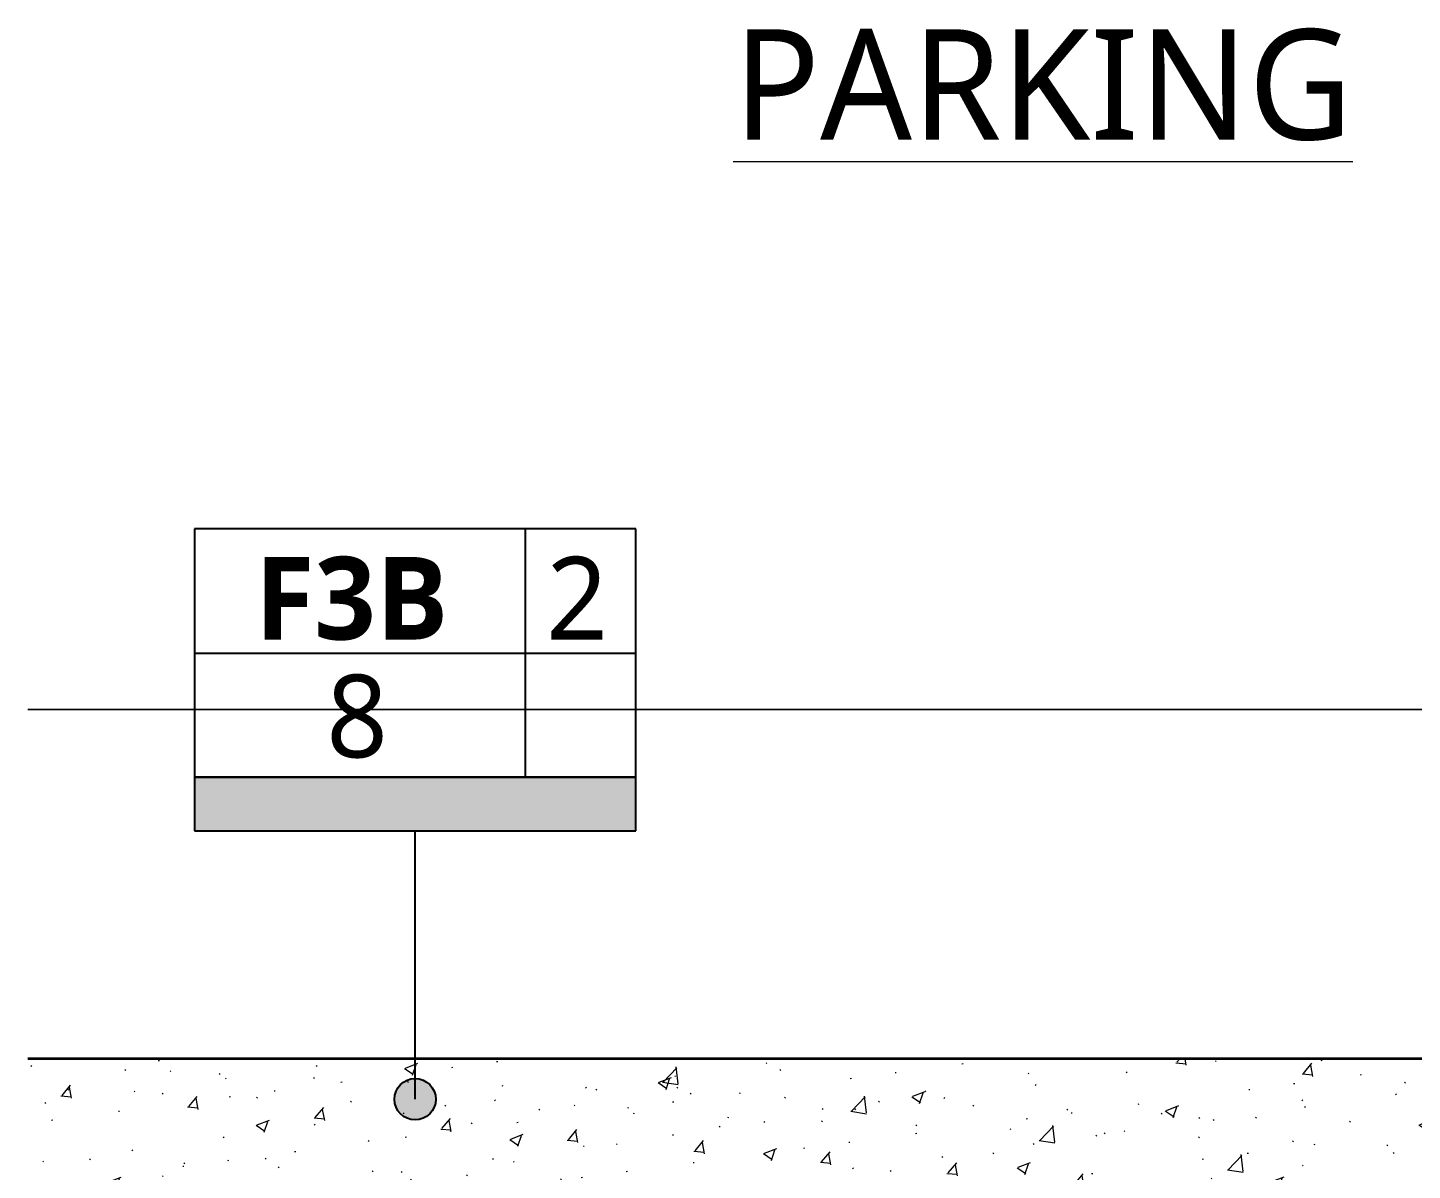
# Model space of a CAD drawing. Header units: inches. Extents: x 6 to 8416, y -388 to 6104.
# Drawn here: x 36.7 to 112, y 5083.9 to 5146.1 of the extents above; entities that cross this region are included whole.
import ezdxf

# ---------------------------------------------------------------- set-up
doc = ezdxf.new("R2010")
doc.units = ezdxf.units.IN
doc.header["$MEASUREMENT"] = 0
for name, color, linetype, lineweight in [('A-FLOR', 192, 'Continuous', 18), ('A-FLOR-IDEN', 11, 'Continuous', 25), ('A-FLOR-PATT', 8, 'Continuous', 35), ('A-ROOM', 32, 'Continuous', 13), ('A-ROOM-IDEN', 2, 'Continuous', 35)]:
    doc.layers.add(name, color=color, linetype=linetype, lineweight=lineweight)
doc.styles.add('Open Sans_2', font='OpenSans-Regular.ttf', dxfattribs={"height": 6})
doc.styles.add('Open Sans_3', font='OpenSans-Regular.ttf', dxfattribs={"height": 4.5})
doc.styles.add('Open Sans_B', font='OpenSans-Bold.ttf', dxfattribs={"height": 4.5})

# ---------------------------------------------------------------- blocks, each defined once
blk = doc.blocks.new('ASM TAG - Floor-AM - Assembly-1637575-WALL SECTION - PARKING EAST')
at = {"layer": 'A-FLOR-IDEN', "lineweight": 13}
blk.add_hatch(color=256, dxfattribs=at).paths.add_polyline_path([(-80.88, 4994.573), (-80.88, 4991.658), (-104.88, 4991.658), (-104.88, 4994.573)])
at = {"layer": 'A-FLOR-IDEN'}
for p, q in [((-86.88, 5008.073), (-104.88, 5008.073)), ((-104.88, 5008.073), (-104.88, 5001.323)), ((-104.88, 5008.073), (-104.88, 4994.573)), ((-80.88, 5008.073), (-104.88, 5008.073)), ((-80.88, 5008.073), (-86.88, 5008.073)), ((-86.88, 4994.573), (-86.88, 5008.073)), ((-80.88, 5001.323), (-80.88, 5008.073)), ((-80.88, 4994.573), (-80.88, 5008.073)), ((-104.88, 5001.323), (-104.88, 4994.573)), ((-104.88, 5001.323), (-80.88, 5001.323)), ((-80.88, 4994.573), (-80.88, 5001.323)), ((-80.88, 4994.573), (-104.88, 4994.573)), ((-104.88, 4994.573), (-104.88, 4991.658)), ((-104.88, 4994.573), (-86.88, 4994.573)), ((-104.88, 4994.573), (-80.88, 4994.573)), ((-86.88, 4994.573), (-80.88, 4994.573)), ((-80.88, 4991.658), (-80.88, 4994.573)), ((-104.88, 4991.658), (-80.88, 4991.658))]:
    blk.add_line(p, q, dxfattribs=at)
at = {"layer": 'A-FLOR-IDEN', "lineweight": 13}
for p, q in [((-86.88, 5001.323), (-86.88, 5008.073)), ((-86.88, 5008.073), (-86.88, 5001.323)), ((-104.88, 5001.323), (-86.88, 5001.323)), ((-86.88, 5001.323), (-104.88, 5001.323)), ((-86.88, 4994.573), (-86.88, 5001.323)), ((-86.88, 5001.323), (-80.88, 5001.323)), ((-80.88, 5001.323), (-86.88, 5001.323)), ((-86.88, 5001.323), (-86.88, 4994.573))]:
    blk.add_line(p, q, dxfattribs=at)

msp = doc.modelspace()

# ---------------------------------------------------------------- hatches: boundary and pattern name
at = {"layer": 'A-FLOR-IDEN'}
h = msp.add_hatch(color=256, dxfattribs=at)
edge = h.paths.add_edge_path()
edge.add_arc((57.73850144, 5087.79973091), 1.125, 0, 360)
at = {"layer": 'A-FLOR-PATT', "lineweight": 13}
h = msp.add_hatch(dxfattribs=at)
h.set_pattern_fill('FP_1', color=256, style=0, pattern_type=2)
h.set_pattern_definition([(50, (-751.995, 5590.484), (6.885997, -0.602097), [0.72, -7.92]), (355, (-751.995, 5590.484), (-1.331756, 7.220547), [0.576, -6.336]), (100.451, (-751.421, 5590.433), (5.55363, 6.61819), [0.61191, -6.731]), (46.184, (-751.995, 5592.404), (10.24564, -1.588925), [1.08, -11.88]), (96.636, (-751.141, 5592.271), (8.97244, 9.35152), [0.91786, -10.096]), (351.184, (-751.995, 5592.404), (8.9732, 9.35123), [0.864, -9.504]), (21, (-751.035, 5591.924), (5.730726, -3.865003), [0.72, -7.92]), (326, (-751.035, 5591.924), (2.33581, 6.96088), [0.576, -6.336]), (71.451, (-750.557, 5591.601), (8.065876, 3.09595), [0.61191, -6.731]), (37.5, (-751.9948, 5590.484), (0.116866, 3.1954784), [0.06336, -6.196, 0.06336, -6.369, -6.36]), (37.5, (-751.9948, 5590.484), (0.116866, 3.1954784), [-12.691, 0.06336, -6.297]), (7.5, (-751.995, 5590.484), (2.52543, 3.786025), [0.06336, -3.604, 0.06336, -6.052, -2.424]), (7.5, (-751.995, 5590.484), (2.52543, 3.786025), [-9.782, 0.06336, -2.361]), (327.5, (-754.1358, 5590.484), (5.1243685, -0.216176), [0.06336, -2.337, 0.06336, -7.425, -9.936]), (327.5, (-754.1358, 5590.484), (5.1243685, -0.216176), [-9.888, 0.06336, -9.873]), (317.5, (-755.096, 5590.484), (5.598326, 0.96141), [0.06336, -3.057, 0.06336, -4.909, -7.056]), (317.5, (-755.096, 5590.484), (5.598326, 0.96141), [-8.093, 0.06336, -6.993])])
h.paths.add_polyline_path([(138.55738982, 5082), (148.55738982, 5082), (148.55738982, 5090), (36.66538982, 5090), (36.66538982, 5082)])

# ---------------------------------------------------------------- linework, layer by layer
at = {"layer": 'A-FLOR', "lineweight": 35}
msp.add_line((140.93238982, 5090), (36.66538982, 5090), dxfattribs=at)
at = {"layer": 'A-FLOR-IDEN'}
msp.add_line((57.73850144, 5087.79973091), (57.73850144, 5102.41039747), dxfattribs=at)
msp.add_circle((57.73850144, 5087.79973091), 1.125, dxfattribs=at)
at = {"layer": 'A-ROOM'}
for p, q in [((36.66538982, 5109), (140.93238982, 5109)), ((140.93238982, 5109), (36.66538982, 5109)), ((36.66538982, 5109), (140.93238982, 5109)), ((140.93238982, 5109), (36.66538982, 5109)), ((36.66538982, 5109), (140.93238982, 5109)), ((113.55738982, 5109), (36.66538982, 5109))]:
    msp.add_line(p, q, dxfattribs=at)

# ---------------------------------------------------------------- block references
at = {"layer": 'A-FLOR-IDEN'}
msp.add_blockref('ASM TAG - Floor-AM - Assembly-1637575-WALL SECTION - PARKING EAST', (150.61816661, 110.75265831), dxfattribs=at)

# ---------------------------------------------------------------- texts
at = {"layer": 'A-FLOR-IDEN', "lineweight": 13, "char_height": 4.5, "attachment_point": 1}
for s, insert, width, style in [('F3B', (49.035844, 5117.30849802), 13.7865, 'Open Sans_B'), ('2', (64.87633841, 5117.30849802), 4.3935, 'Open Sans_3'), ('8', (52.90985975, 5110.89731806), 4.3935, 'Open Sans_3')]:
    msp.add_mtext(s, dxfattribs=dict(at, insert=insert, width=width, style=style))
at = {"layer": 'A-ROOM-IDEN', "lineweight": 13, "insert": (75.04636418, 5146.01216029), "char_height": 6, "width": 42.8745, "attachment_point": 1, "style": 'Open Sans_2'}
msp.add_mtext('\\LPARKING', dxfattribs=at)

doc.saveas('drawing.dxf')
